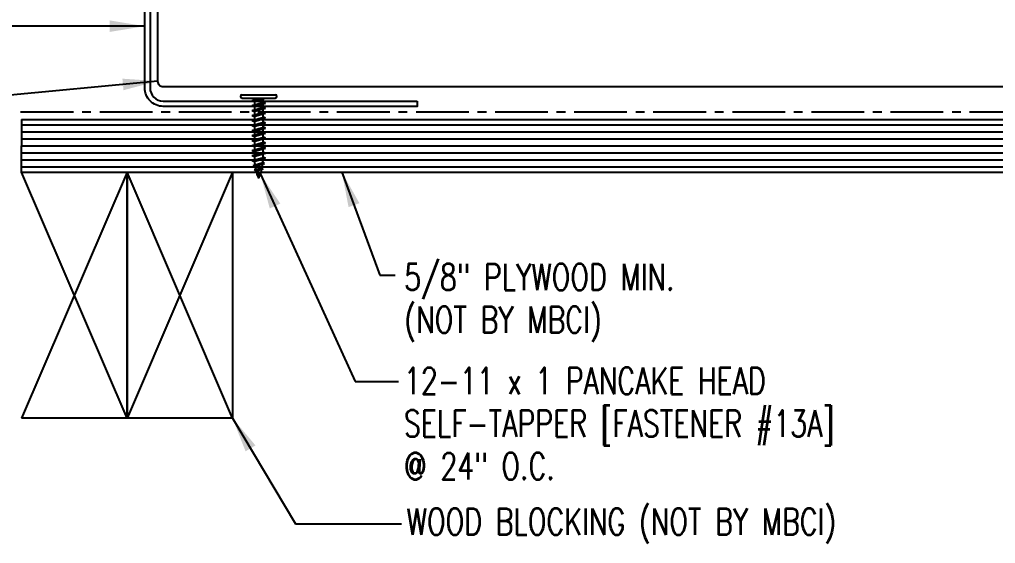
# Model space of a CAD drawing. Header units: inches. Extents: x 2.4 to 39.9, y 7.3 to 36.7.
# Drawn here: x 15.08 to 28.96, y 13.45 to 20.9 of the extents above; entities that cross this region are included whole.
import ezdxf

# ---------------------------------------------------------------- set-up
doc = ezdxf.new("R2010")
doc.units = ezdxf.units.IN
doc.header["$MEASUREMENT"] = 0
doc.linetypes.add('CENTER2', pattern=[1.125, 0.75, -0.125, 0.125, -0.125])
for name, color, linetype in [('BARRIER', 253, 'CENTER2'), ('FASTENER', 9, 'Continuous'), ('PANEL', 11, 'Continuous'), ('STLA', 10, 'Continuous'), ('TEXT', 2, 'Continuous'), ('WOOD', 3, 'Continuous')]:
    doc.layers.add(name, color=color, linetype=linetype)
doc.styles.add('TEXT1', font='ROMANS.shx', dxfattribs={"width": 0.75, "height": 0.375})
doc.dimstyles.new('DETAIL$7', dxfattribs={"dimscale": 4, "dimtxt": 0.375, "dimasz": 0.125, "dimexe": 0.0625, "dimexo": 0.125, "dimgap": 0.0625, "dimtad": 1, "dimdec": 4, "dimzin": 3, "dimdsep": 46, "dimlunit": 4, "dimtxsty": 'TEXT1', "dimblk": 'ARCHTICK', "dimcen": 0.0625, "dimclrd": 7, "dimclre": 7, "dimclrt": 2, "dimadec": 0, "dimazin": 0, "dimtfac": 0.59375, "dimtdec": 4, "dimtmove": 2, "dimatfit": 3, "dimfxl": 0, "dimfrac": 2, "dimtolj": 1, "dimtzin": 3, "dimarcsym": 0})

# ---------------------------------------------------------------- blocks, each defined once
blk = doc.blocks.new('st7')
at = {"layer": 'FASTENER'}
for p, q in [((-0.24, 0.082), (0.24, 0.082)), ((-0.24, 0.037), (0.24, 0.037)), ((-0.093, 0.003), (0.027, 0.037)), ((-0.069, -0.011), (-0.093, 0.003)), ((-0.069, -0.011), (0.095, 0.036)), ((-0.057, 0.037), (-0.057, 0.013)), ((0.059, 0.026), (0.059, -0.025)), ((-0.093, -0.069), (0.071, -0.022)), ((-0.069, -0.082), (-0.093, -0.069)), ((-0.093, -0.14), (0.071, -0.093)), ((-0.069, -0.082), (0.095, -0.036)), ((-0.069, -0.154), (0.095, -0.107)), ((-0.057, -0.008), (-0.057, -0.059)), ((-0.057, -0.079), (-0.057, -0.13)), ((0.059, -0.046), (0.059, -0.097)), ((0.059, -0.117), (0.059, -0.168)), ((0.095, -0.036), (0.071, -0.022)), ((0.095, -0.107), (0.071, -0.093)), ((-0.069, -0.154), (-0.093, -0.14)), ((-0.093, -0.212), (0.071, -0.165)), ((-0.069, -0.225), (-0.093, -0.212)), ((-0.093, -0.283), (0.071, -0.236)), ((-0.069, -0.225), (0.095, -0.178)), ((-0.069, -0.296), (0.095, -0.25)), ((-0.057, -0.15), (-0.057, -0.201)), ((-0.057, -0.222), (-0.057, -0.273)), ((0.059, -0.189), (0.059, -0.239)), ((0.059, -0.26), (0.059, -0.311)), ((0.095, -0.178), (0.071, -0.165)), ((0.095, -0.25), (0.071, -0.236)), ((-0.069, -0.296), (-0.093, -0.283)), ((-0.093, -0.354), (0.071, -0.307)), ((-0.069, -0.368), (-0.093, -0.354)), ((-0.093, -0.426), (0.071, -0.379)), ((-0.069, -0.368), (0.095, -0.321)), ((-0.069, -0.439), (0.095, -0.392)), ((-0.057, -0.293), (-0.057, -0.344)), ((-0.057, -0.365), (-0.057, -0.415)), ((0.059, -0.331), (0.059, -0.382)), ((0.059, -0.403), (0.059, -0.454)), ((0.095, -0.321), (0.071, -0.307)), ((0.095, -0.392), (0.071, -0.379)), ((-0.069, -0.439), (-0.093, -0.426)), ((-0.093, -0.497), (0.071, -0.45)), ((-0.069, -0.511), (-0.093, -0.497)), ((-0.093, -0.568), (0.071, -0.522)), ((-0.069, -0.511), (0.095, -0.464)), ((-0.069, -0.582), (0.095, -0.535)), ((-0.057, -0.436), (-0.057, -0.487)), ((-0.057, -0.507), (-0.057, -0.558)), ((0.059, -0.474), (0.059, -0.525)), ((0.059, -0.545), (0.059, -0.596)), ((0.095, -0.464), (0.071, -0.45)), ((0.095, -0.535), (0.071, -0.522)), ((-0.069, -0.582), (-0.093, -0.568)), ((-0.093, -0.64), (0.071, -0.593)), ((-0.069, -0.653), (-0.093, -0.64)), ((-0.093, -0.711), (0.071, -0.664)), ((-0.069, -0.653), (0.095, -0.606)), ((-0.069, -0.725), (0.095, -0.678)), ((-0.057, -0.579), (-0.057, -0.629)), ((-0.057, -0.65), (-0.057, -0.701)), ((0.059, -0.617), (0.059, -0.668)), ((0.059, -0.688), (0.059, -0.739)), ((0.095, -0.606), (0.071, -0.593)), ((0.095, -0.678), (0.071, -0.664)), ((-0.069, -0.725), (-0.093, -0.711)), ((-0.093, -0.782), (0.071, -0.736)), ((-0.069, -0.796), (-0.093, -0.782)), ((-0.093, -0.854), (0.071, -0.807)), ((-0.069, -0.796), (0.095, -0.749)), ((-0.069, -0.867), (0.095, -0.821)), ((-0.057, -0.721), (-0.057, -0.772)), ((-0.057, -0.793), (-0.057, -0.844)), ((0.059, -0.759), (0.059, -0.81)), ((0.059, -0.831), (0.059, -0.861)), ((0.095, -0.749), (0.071, -0.736)), ((0.095, -0.821), (0.071, -0.807)), ((-0.069, -0.867), (-0.093, -0.854)), ((-0.078, -0.921), (0.061, -0.881)), ((-0.054, -0.934), (-0.078, -0.921)), ((-0.058, -0.986), (0.041, -0.958)), ((-0.054, -0.934), (0.085, -0.895)), ((-0.034, -1), (0.065, -0.972)), ((0.065, -0.972), (0.041, -0.958)), ((0.085, -0.895), (0.061, -0.881)), ((-0.034, -1), (-0.058, -0.986)), ((-0.03, -1.05), (0.006, -1.04)), ((-0.006, -1.063), (-0.03, -1.05)), ((-0.006, -1.063), (0.03, -1.053)), ((0.03, -1.053), (0.006, -1.04))]:
    blk.add_line(p, q, dxfattribs=at)
for centre, radius, start, end in [((-0.238, 0.06), 0.0227, 94.6639, 265.3361), ((0.238, 0.06), 0.0227, 274.6639, 85.3361), ((0.502, -0.853), 0.56, 181.0834, 186.2136), ((0.502, -0.853), 0.56, 188.2489, 193.282), ((-0.501, -0.853), 0.56, 348.7524, 354.9475), ((-0.501, -0.853), 0.56, 357.0874, 0.7958), ((0.502, -0.853), 0.56, 194.889, 200.3099), ((0.502, -0.853), 0.56, 201.1572, 206.3807), ((-0.501, -0.853), 0.56, 333.6193, 338.828), ((-0.501, -0.853), 0.56, 339.4684, 347.2016)]:
    blk.add_arc(centre, radius, start, end, dxfattribs=at)
blk = doc.blocks.new('FD-F13A')
at = {"layer": 'TEXT', "style": 'TEXT1', "width": 0.75}
for s, p in [('12-11 x 1 PANCAKE HEAD', (0.0047, -0.0408)), ('SELF-TAPPER [FASTENER #13A]', (0.0047, -0.1926))]:
    blk.add_text(s, height=0.09375, dxfattribs=at).set_placement(p)
blk.add_attdef('(QUANTITY)', (0.0047, -0.3444), '', height=0.0938, dxfattribs=at)
blk = doc.blocks.new('_ArchTick')
at = {"color": 0, "linetype": 'ByBlock', "const_width": 0.15}
blk.add_lwpolyline([(-0.5, -0.5), (0.5, 0.5)], dxfattribs=at)

msp = doc.modelspace()

# ---------------------------------------------------------------- linework, layer by layer
at = {"layer": 'BARRIER'}
msp.add_line((15.093, 19.59), (37.175, 19.59), dxfattribs=at)
at = {"layer": 'PANEL'}
msp.add_lwpolyline([(30.868, 21.659), (30.868, 21.18, -1), (30.812, 21.18), (30.812, 21.664), (30.812, 21.712, -0.46921), (30.906, 21.806), (30.915, 21.806, -0.422346), (31.002, 21.712), (31.002, 19.944), (17.121, 19.944, -0.414215), (17.046, 20.019), (17.046, 21.844)], format="xyb", dxfattribs=at)
at = {"layer": 'STLA'}
msp.add_lwpolyline([(20.734, 19.742), (20.734, 19.667), (17.121, 19.667, -0.414214), (16.859, 19.93), (16.859, 21.84), (16.934, 21.84), (16.934, 19.93, 0.414214), (17.121, 19.742)], format="xyb", close=True, dxfattribs=at)
at = {"layer": 'WOOD', "color": 3, "linetype": 'CONTINUOUS'}
for p, q in [((15.107, 19.481), (15.107, 19.106)), ((15.107, 19.481), (37.175, 19.481)), ((15.107, 18.731), (15.107, 19.106)), ((15.107, 18.731), (37.175, 18.731))]:
    msp.add_line(p, q, dxfattribs=at)
at = {"layer": 'WOOD', "color": 9, "linetype": 'CONTINUOUS'}
for p, q in [((15.107, 19.406), (37.175, 19.406)), ((15.107, 19.306), (37.175, 19.306)), ((15.107, 19.206), (37.175, 19.206)), ((15.107, 19.106), (37.175, 19.106)), ((15.107, 19.006), (37.175, 19.006)), ((15.107, 18.906), (37.175, 18.906)), ((15.107, 18.806), (37.175, 18.806))]:
    msp.add_line(p, q, dxfattribs=at)
at = {"layer": 'WOOD'}
for p, q in [((16.607, 15.231), (15.107, 18.731)), ((16.607, 18.731), (15.107, 15.231)), ((15.107, 18.731), (16.607, 18.731)), ((16.607, 18.731), (16.607, 15.231)), ((18.107, 15.231), (16.607, 18.731)), ((18.107, 18.731), (16.607, 15.231)), ((16.607, 15.231), (16.607, 18.731)), ((16.607, 18.731), (18.107, 18.731)), ((18.107, 18.731), (18.107, 15.231)), ((16.607, 15.231), (15.107, 15.231)), ((18.107, 15.231), (16.607, 15.231))]:
    msp.add_line(p, q, dxfattribs=at)

# ---------------------------------------------------------------- block references
at = {"layer": 'FASTENER'}
msp.add_blockref('st7', (18.479, 19.749), dxfattribs=at)
at = {"layer": 'TEXT', "xscale": 4, "yscale": 4, "zscale": 4}
msp.add_blockref('FD-F13A', (20.526, 15.738), dxfattribs=at).add_auto_attribs({'(QUANTITY)': '@ 24" O.C.'})

# ---------------------------------------------------------------- texts
at = {"layer": 'TEXT', "style": 'TEXT1', "width": 0.75}
for s, p in [('5/8" PLYWOOD MIN.', (20.55, 17.051)), ('(NOT BY MBCI)', (20.55, 16.444)), ('WOOD BLOCKING (NOT BY MBCI)', (20.584, 13.573))]:
    msp.add_text(s, height=0.375, dxfattribs=at).set_placement(p)

# ---------------------------------------------------------------- leaders
for points in [[(16.859, 20.808), (9.847, 20.808), (8.949, 20.808)], [(17.046, 20.027), (8.601, 19.214), (8.199, 19.214)], [(18.504, 18.704), (19.852, 15.755), (20.467, 15.755)], [(19.663, 18.731), (20.201, 17.264), (20.421, 17.264)], [(18.107, 15.231), (19.002, 13.73), (20.512, 13.73)]]:
    msp.add_leader(points, dimstyle='DETAIL$7')

doc.saveas('drawing.dxf')
